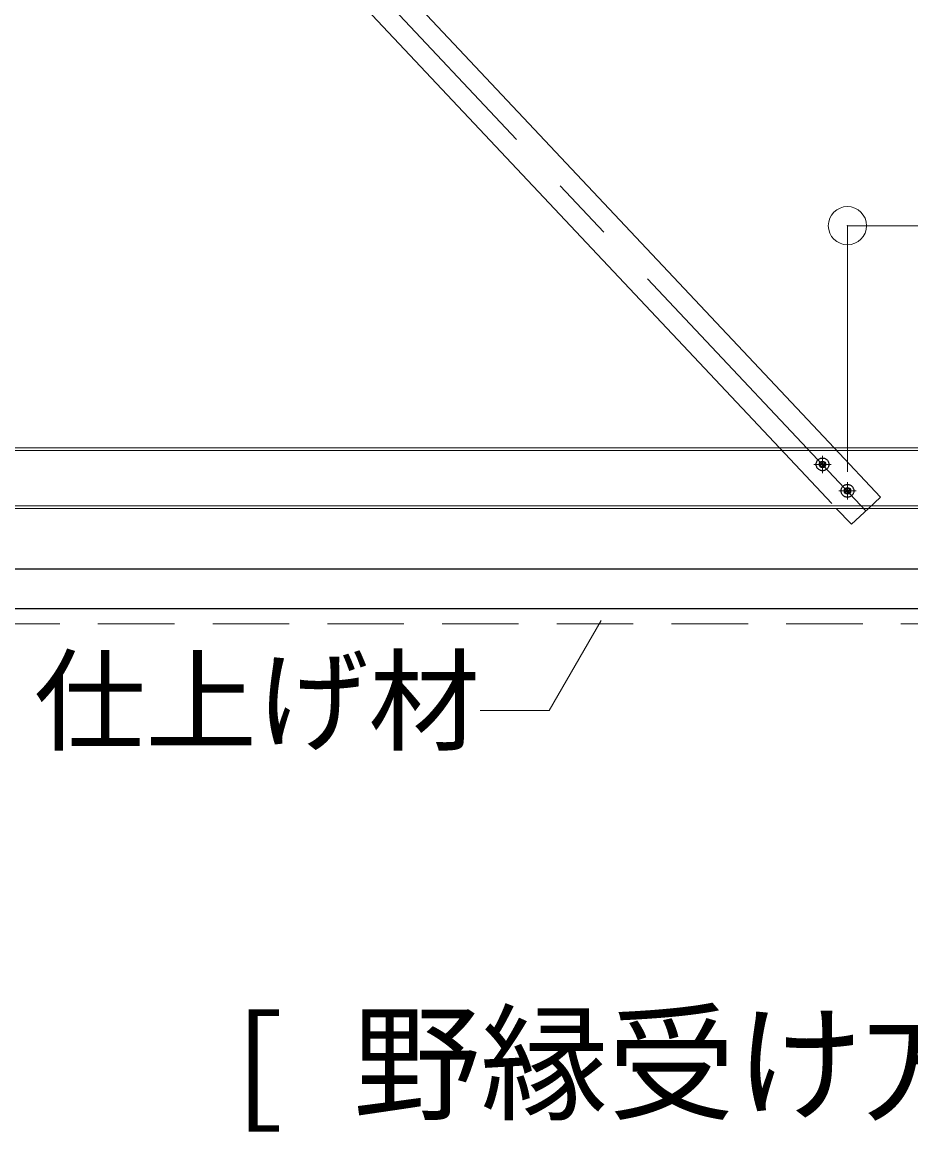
# Model space of a CAD drawing. Units: millimetres, scale not verified. Extents: x -7800 to 7800, y -5387 to 5300.
# Drawn here: x -3853 to -3295, y -1659 to -962 of the extents above; entities that cross this region are included whole.
import ezdxf
from ezdxf.enums import TextEntityAlignment as Align

# ---------------------------------------------------------------- set-up
doc = ezdxf.new("R2010")
doc.units = ezdxf.units.MM
doc.header["$LTSCALE"] = 40
doc.header["$PDMODE"] = 32
doc.header["$PDSIZE"] = 24
doc.linetypes.add('CHAIN1', pattern=[8, 5, -1, 1, -1])
doc.linetypes.add('DASHED1', pattern=[1.8, 1.2, -0.6])
for name, color, linetype, lineweight in [('7-0_中心線', 4, 'CHAIN1', 9), ('7-3_野縁', 2, 'Continuous', 25), ('7-4_ブレース・補強材', 4, 'Continuous', 9), ('7-5_寸法', 4, 'Continuous', 9), ('7-6_文字', 7, 'Continuous', 18), ('7-C_ビス・アンカーボルト・強調図形', 2, 'Continuous', 25), ('7-D_パネル', 4, 'Continuous', 9)]:
    doc.layers.add(name, color=color, linetype=linetype, lineweight=lineweight)
doc.styles.add('ＭＳ ゴシック', font='')
doc.styles.get('ＭＳ ゴシック').set_extended_font_data('MS Gothic')

msp = doc.modelspace()

# ---------------------------------------------------------------- linework, layer by layer
at = {"layer": '7-0_中心線'}
for p, q in [((-3323.64, -1268.45), (-4114.02, -427.67)), ((-3356.26, -1239.37), (-3345.38, -1239.37)), ((-3350.82, -1233.93), (-3350.82, -1244.82)), ((-3335.2, -1250.53), (-3335.2, -1261.42)), ((-3340.64, -1255.97), (-3329.75, -1255.97))]:
    msp.add_line(p, q, dxfattribs=at)
at = {"layer": '7-3_野縁'}
for p, q in [((-4119.05, -1304.98), (-3234.18, -1304.98)), ((-4453.6, -1329.98), (-2155.95, -1329.98))]:
    msp.add_line(p, q, dxfattribs=at)
at = {"layer": '7-4_ブレース・補強材'}
for p, q in [((-3377.91, -1228.98), (-4114.51, -445.4)), ((-3343.6, -1228.98), (-4059.65, -467.26)), ((-4252.84, -1228.98), (-2243.84, -1228.98)), ((-4252.84, -1230.58), (-2243.84, -1230.58)), ((-4252.84, -1265.38), (-2243.84, -1265.38)), ((-4252.84, -1266.98), (-2243.84, -1266.98)), ((-3342.19, -1266.98), (-3332.75, -1277.02)), ((-3332.75, -1277.02), (-3322.08, -1266.98))]:
    msp.add_line(p, q, dxfattribs=at)
at = {"layer": '7-4_ブレース・補強材', "linetype": 'DASHED1'}
for p, q in [((-3377.91, -1228.98), (-3342.19, -1266.98)), ((-3314.54, -1259.89), (-3343.6, -1228.98)), ((-3322.08, -1266.98), (-3314.54, -1259.89))]:
    msp.add_line(p, q, dxfattribs=at)
at = {"layer": '7-5_寸法'}
for q in [(-3335.2, -1244.06), (-3134.21, -1089.45)]:
    msp.add_line((-3335.2, -1089.45), q, dxfattribs=at)
at = {"layer": '7-5_寸法', "color": 7}
msp.add_point((-3335.2, -1089.45), dxfattribs=at)
at = {"layer": '7-6_文字'}
for p in [(-3489.75, -1337.48), (-3565.81, -1394.02)]:
    msp.add_line(p, (-3522.4, -1394.02), dxfattribs=at)
at = {"layer": '7-C_ビス・アンカーボルト・強調図形', "linetype": 'DASHED1'}
for centre in [(-3350.82, -1239.37), (-3335.2, -1255.97)]:
    msp.add_circle(centre, 4, dxfattribs=at)
at = {"layer": '7-C_ビス・アンカーボルト・強調図形'}
for centre, radius in [((-3350.82, -1239.37), 2.05), ((-3350.82, -1239.37), 1.7), ((-3335.2, -1255.97), 2.05), ((-3335.2, -1255.97), 1.7)]:
    msp.add_circle(centre, radius, dxfattribs=at)
for centre, radius, start, end in [((-3352.68, -1236.58), 3.35, 274.24675, 303.62149), ((-3352.92, -1241.13), 2.74, 39.93987, 76.12868), ((-3348.96, -1242.16), 3.35, 94.24673, 123.62148), ((-3348.72, -1237.61), 2.74, 219.93982, 256.12863), ((-3337.05, -1253.18), 3.35, 274.24675, 303.62149), ((-3337.29, -1257.73), 2.74, 39.93987, 76.12868), ((-3333.34, -1258.76), 3.35, 94.24673, 123.62148), ((-3333.1, -1254.21), 2.74, 219.93982, 256.12863)]:
    msp.add_arc(centre, radius, start, end, dxfattribs=at)
at = {"layer": '7-D_パネル', "linetype": 'DASHED1'}
msp.add_line((-4453.6, -1339.48), (-2155.95, -1339.48), dxfattribs=at)

# ---------------------------------------------------------------- texts
at = {"layer": '7-6_文字', "style": 'ＭＳ ゴシック'}
for s, height, p in [('仕上げ材', 51.32, (-3845.81, -1429.02)), ('[ 野縁受け方向断面図 ]', 58.65, (-3725.3, -1662.52))]:
    msp.add_text(s, height=height, dxfattribs=at).set_placement(p, align=Align.BOTTOM_LEFT)

doc.saveas('drawing.dxf')
